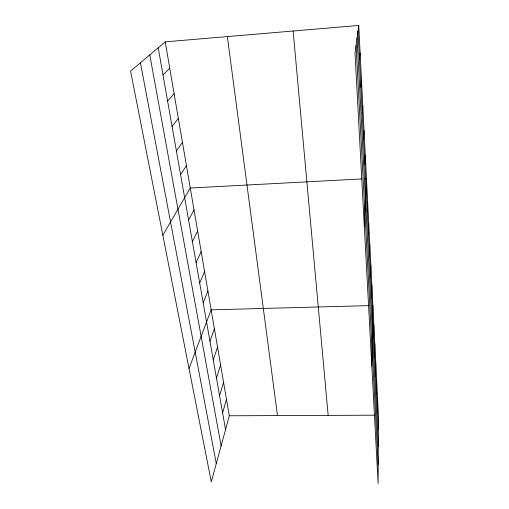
<?xml version="1.0" encoding="UTF-8"?>
<svg xmlns="http://www.w3.org/2000/svg" width="509" height="509" viewBox="0 0 509 509"><rect width="100%" height="100%" fill="white"/><g stroke="black" fill="none" stroke-linecap="round" stroke-linejoin="round"><path stroke-width="0.76" d="M377.474 412.163L377.557 398.165M376.565 394.405L376.673 380.668M375.629 376.138L375.763 362.682M374.669 357.324L374.828 344.173M373.676 337.951L373.867 325.13M371.812 365.914L372.881 305.521M371.634 298.019L371.888 285.924M370.584 277.45L370.87 265.743M369.502 256.237L369.82 244.963M368.382 234.363L368.739 223.546M367.224 211.789L367.625 201.469M364.329 226.588L366.474 178.697L364.934 178.78M364.807 164.407L365.29 155.194M363.534 139.53L364.062 130.928M362.217 113.8L362.796 105.866M360.856 87.185L361.492 79.958M359.449 59.623L360.137 53.171M358.737 25.45L355.021 53.337L378.123 483.55L378.416 415.179L358.737 25.45L165.228 41.859L130.584 71.082L211.292 481.87L229.304 415.783L165.228 41.859M222.592 412.882L226.48 399.304M219.57 395.716L223.578 382.38M216.452 378.06L220.601 364.991M213.252 359.908L217.54 347.119M209.956 341.227L214.391 328.738M189.024 368.516L211.152 309.835L369.057 305.623M203.174 302.779L207.914 290.963M199.687 283.004L204.593 271.551M196.092 262.638L201.17 251.58M192.396 241.654L197.645 231.016M188.578 220.022L194.018 209.842M162.842 235.266L190.277 188.025L361.854 178.939M180.587 174.714L186.421 165.54M176.4 150.963L182.451 142.348M172.074 126.436L178.347 118.419M167.601 101.087L174.116 93.72M162.982 74.887L169.745 68.212M229.304 415.783L374.586 415.198M140.427 62.779L216.274 463.584M149.786 54.883L221.11 445.839M158.204 47.782L225.544 429.59M227.351 36.591L277.488 415.586M293.12 31.011L328.171 415.382M357.089 37.831L378.282 446.215M356.084 45.377L378.206 464.583M357.986 31.074L378.352 429.418"/></g></svg>
